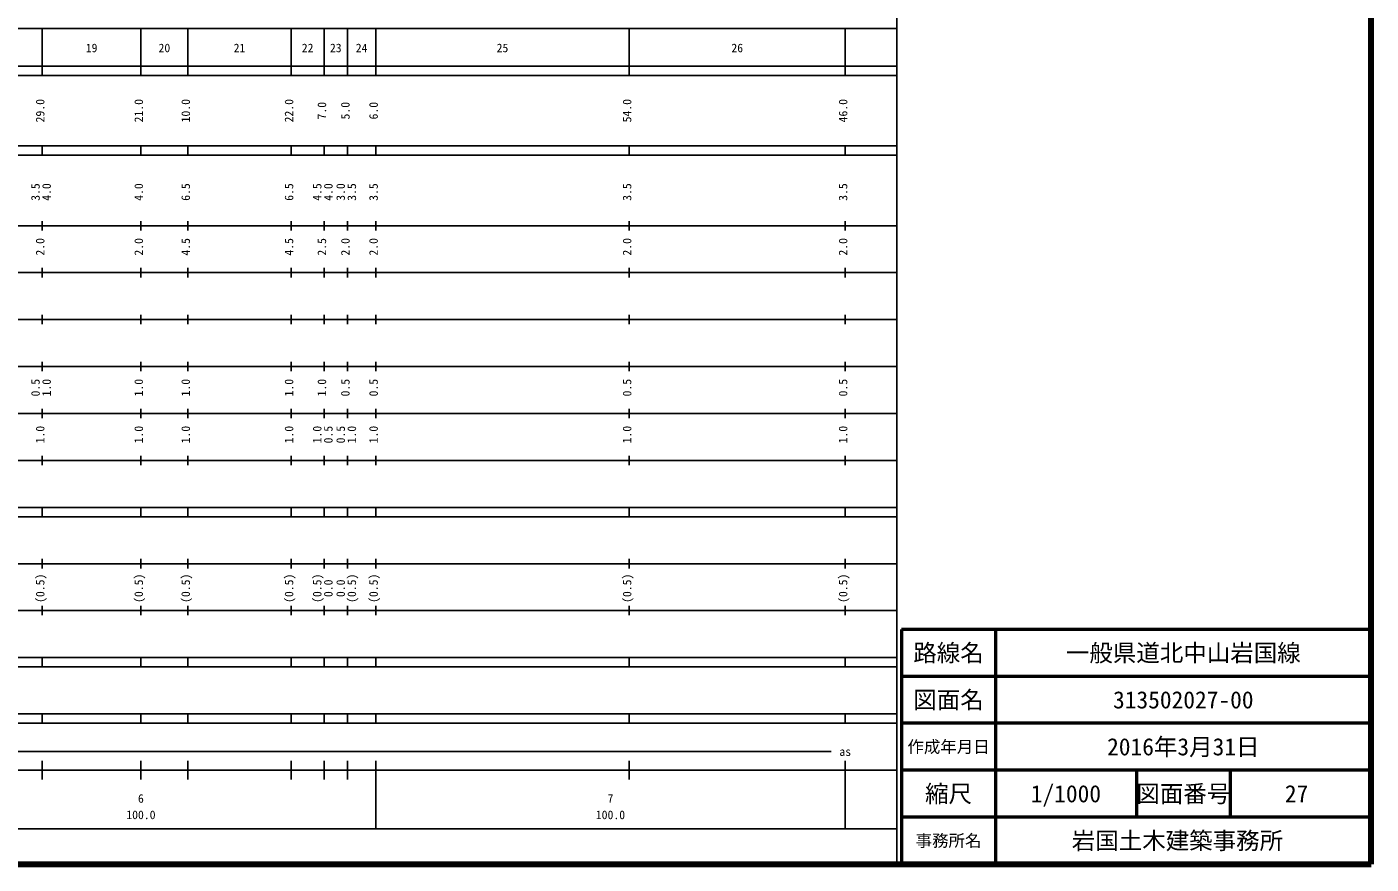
# Model space of a CAD drawing. Units: millimetres on the paper, enlarged 1000 times. Extents: x 40000 to 680000, y 20000 to 380000.
# Drawn here: x 393714 to 680000, y 20000 to 198357 of the extents above; entities that cross this region are included whole.
import ezdxf
from ezdxf.enums import TextEntityAlignment as Align

# ---------------------------------------------------------------- set-up
doc = ezdxf.new("R2010")
doc.units = ezdxf.units.MM
doc.header["$LTSCALE"] = 1000
for name, color, linetype, lineweight in [('M-TTL', 2, 'Continuous', 140), ('M-TTL-BAND', 7, 'Continuous', 25), ('M-TTL-FRAM', 2, 'Continuous', 50), ('M-TTL-LINE', 7, 'Continuous', 50)]:
    doc.layers.add(name, color=color, linetype=linetype, lineweight=lineweight)
doc.layers.add('M-TTL-TXT', color=7, linetype='Continuous')
doc.styles.add('ＭＳ ゴシック', font='')
doc.styles.get('ＭＳ ゴシック').set_extended_font_data('MS Gothic')

msp = doc.modelspace()

# ---------------------------------------------------------------- linework, layer by layer
at = {"layer": 'M-TTL'}
for p, q in [((680000, 20000), (680000, 380000)), ((40000, 20000), (680000, 20000))]:
    msp.add_line(p, q, dxfattribs=at)
at = {"layer": 'M-TTL-BAND'}
for p, q in [((579000, 20000), (579000, 370000)), ((68000, 198000), (579000, 198000)), ((397000, 188000), (397000, 198000)), ((418000, 188000), (418000, 198000)), ((428000, 188000), (428000, 198000)), ((450000, 188000), (450000, 198000)), ((457000, 188000), (457000, 198000)), ((462000, 188000), (462000, 198000)), ((468000, 188000), (468000, 198000)), ((522000, 188000), (522000, 198000)), ((568000, 188000), (568000, 198000)), ((40000, 190000), (579000, 190000)), ((40000, 188000), (579000, 188000)), ((40000, 173000), (579000, 173000)), ((397000, 171000), (397000, 173000)), ((418000, 171000), (418000, 173000)), ((428000, 171000), (428000, 173000)), ((450000, 171000), (450000, 173000)), ((457000, 171000), (457000, 173000)), ((462000, 171000), (462000, 173000)), ((468000, 171000), (468000, 173000)), ((522000, 171000), (522000, 173000)), ((568000, 171000), (568000, 173000)), ((40000, 171000), (579000, 171000)), ((40000, 156000), (579000, 156000)), ((397000, 155000), (397000, 157000)), ((418000, 155000), (418000, 157000)), ((428000, 155000), (428000, 157000)), ((450000, 155000), (450000, 157000)), ((457000, 155000), (457000, 157000)), ((462000, 155000), (462000, 157000)), ((468000, 155000), (468000, 157000)), ((522000, 155000), (522000, 157000)), ((568000, 155000), (568000, 157000)), ((397000, 145000), (397000, 147000)), ((418000, 145000), (418000, 147000)), ((428000, 145000), (428000, 147000)), ((450000, 145000), (450000, 147000)), ((457000, 145000), (457000, 147000)), ((462000, 145000), (462000, 147000)), ((468000, 145000), (468000, 147000)), ((522000, 145000), (522000, 147000)), ((568000, 145000), (568000, 147000)), ((46000, 146000), (579000, 146000)), ((52000, 136000), (579000, 136000)), ((397000, 135000), (397000, 137000)), ((418000, 135000), (418000, 137000)), ((428000, 135000), (428000, 137000)), ((450000, 135000), (450000, 137000)), ((457000, 135000), (457000, 137000)), ((462000, 135000), (462000, 137000)), ((468000, 135000), (468000, 137000)), ((522000, 135000), (522000, 137000)), ((568000, 135000), (568000, 137000)), ((46000, 126000), (579000, 126000)), ((397000, 125000), (397000, 127000)), ((418000, 125000), (418000, 127000)), ((428000, 125000), (428000, 127000)), ((450000, 125000), (450000, 127000)), ((457000, 125000), (457000, 127000)), ((462000, 125000), (462000, 127000)), ((468000, 125000), (468000, 127000)), ((522000, 125000), (522000, 127000)), ((568000, 125000), (568000, 127000)), ((52000, 116000), (579000, 116000)), ((397000, 115000), (397000, 117000)), ((418000, 115000), (418000, 117000)), ((428000, 115000), (428000, 117000)), ((450000, 115000), (450000, 117000)), ((457000, 115000), (457000, 117000)), ((462000, 115000), (462000, 117000)), ((468000, 115000), (468000, 117000)), ((522000, 115000), (522000, 117000)), ((568000, 115000), (568000, 117000)), ((46000, 106000), (579000, 106000)), ((397000, 105000), (397000, 107000)), ((418000, 105000), (418000, 107000)), ((428000, 105000), (428000, 107000)), ((450000, 105000), (450000, 107000)), ((457000, 105000), (457000, 107000)), ((462000, 105000), (462000, 107000)), ((468000, 105000), (468000, 107000)), ((522000, 105000), (522000, 107000)), ((568000, 105000), (568000, 107000)), ((40000, 96000), (579000, 96000)), ((397000, 94000), (397000, 96000)), ((418000, 94000), (418000, 96000)), ((428000, 94000), (428000, 96000)), ((450000, 94000), (450000, 96000)), ((457000, 94000), (457000, 96000)), ((462000, 94000), (462000, 96000)), ((468000, 94000), (468000, 96000)), ((522000, 94000), (522000, 96000)), ((568000, 94000), (568000, 96000)), ((40000, 94000), (579000, 94000)), ((49000, 84000), (579000, 84000)), ((397000, 83000), (397000, 85000)), ((418000, 83000), (418000, 85000)), ((428000, 83000), (428000, 85000)), ((450000, 83000), (450000, 85000)), ((457000, 83000), (457000, 85000)), ((462000, 83000), (462000, 85000)), ((468000, 83000), (468000, 85000)), ((522000, 83000), (522000, 85000)), ((568000, 83000), (568000, 85000)), ((397000, 73000), (397000, 75000)), ((418000, 73000), (418000, 75000)), ((428000, 73000), (428000, 75000)), ((450000, 73000), (450000, 75000)), ((457000, 73000), (457000, 75000)), ((462000, 73000), (462000, 75000)), ((468000, 73000), (468000, 75000)), ((522000, 73000), (522000, 75000)), ((568000, 73000), (568000, 75000)), ((40000, 74000), (579000, 74000)), ((40000, 64000), (579000, 64000)), ((397000, 62000), (397000, 64000)), ((418000, 62000), (418000, 64000)), ((428000, 62000), (428000, 64000)), ((450000, 62000), (450000, 64000)), ((457000, 62000), (457000, 64000)), ((462000, 62000), (462000, 64000)), ((468000, 62000), (468000, 64000)), ((522000, 62000), (522000, 64000)), ((568000, 62000), (568000, 64000)), ((40000, 62000), (579000, 62000)), ((40000, 52000), (579000, 52000)), ((397000, 50000), (397000, 52000)), ((418000, 50000), (418000, 52000)), ((428000, 50000), (428000, 52000)), ((450000, 50000), (450000, 52000)), ((457000, 50000), (457000, 52000)), ((462000, 50000), (462000, 52000)), ((468000, 50000), (468000, 52000)), ((522000, 50000), (522000, 52000)), ((568000, 50000), (568000, 52000)), ((40000, 50000), (579000, 50000)), ((337500, 44000), (565000, 44000)), ((397000, 38000), (397000, 42000)), ((418000, 38000), (418000, 42000)), ((428000, 38000), (428000, 42000)), ((450000, 38000), (450000, 42000)), ((457000, 38000), (457000, 42000)), ((462000, 38000), (462000, 42000)), ((468000, 27500), (468000, 42000)), ((522000, 38000), (522000, 42000)), ((568000, 27500), (568000, 42000)), ((40000, 40000), (579000, 40000)), ((68000, 27500), (579000, 27500))]:
    msp.add_line(p, q, dxfattribs=at)
at = {"layer": 'M-TTL-FRAM'}
for p, q in [((680000, 70000), (580000, 70000)), ((580000, 70000), (580000, 20000))]:
    msp.add_line(p, q, dxfattribs=at)
at = {"layer": 'M-TTL-LINE'}
for p, q in [((600000, 70000), (600000, 20000)), ((680000, 60000), (580000, 60000)), ((680000, 50000), (580000, 50000)), ((680000, 40000), (580000, 40000)), ((630000, 40000), (630000, 30000)), ((650000, 40000), (650000, 30000)), ((680000, 30000), (580000, 30000))]:
    msp.add_line(p, q, dxfattribs=at)

# ---------------------------------------------------------------- texts
at = {"layer": 'M-TTL-BAND', "style": 'ＭＳ ゴシック'}
for s, p in [('19', (407500, 192405)), ('20', (423000, 192405)), ('21', (439000, 192405)), ('22', (453500, 192405)), ('23', (459500, 192405)), ('24', (465000, 192405)), ('25', (495000, 192405)), ('26', (545000, 192405)), ('as', (568000, 42500)), ('6', (418000, 32523)), ('7', (518000, 32523)), ('100.0', (418000, 29033)), ('100.0', (518000, 29033))]:
    msp.add_text(s, height=1833, dxfattribs=at).set_placement(p, align=Align.BOTTOM_CENTER)
for s, p in [('29.0', (398000, 180500)), ('21.0', (419000, 180500)), ('10.0', (429000, 180500)), ('22.0', (451000, 180500)), ('7.0', (458000, 180500)), ('5.0', (463000, 180500)), ('6.0', (469000, 180500)), ('54.0', (523000, 180500)), ('46.0', (569000, 180500)), ('3.5', (397000, 163174)), ('4.0', (399370, 163174)), ('4.0', (419000, 163174)), ('6.5', (429000, 163174)), ('6.5', (451000, 163174)), ('4.5', (457000, 163174)), ('4.0', (459370, 163174)), ('3.0', (462000, 163174)), ('3.5', (464370, 163174)), ('3.5', (469000, 163174)), ('3.5', (523000, 163174)), ('3.5', (569000, 163174)), ('2.0', (398000, 151500)), ('2.0', (419000, 151500)), ('4.5', (429000, 151500)), ('4.5', (451000, 151500)), ('2.5', (458000, 151500)), ('2.0', (463000, 151500)), ('2.0', (469000, 151500)), ('2.0', (523000, 151500)), ('2.0', (569000, 151500)), ('0.5', (397000, 121500)), ('1.0', (399370, 121500)), ('1.0', (419000, 121500)), ('1.0', (429000, 121500)), ('1.0', (451000, 121500)), ('1.0', (458000, 121500)), ('0.5', (463000, 121500)), ('0.5', (469000, 121500)), ('0.5', (523000, 121500)), ('0.5', (569000, 121500)), ('1.0', (398000, 111500)), ('1.0', (419000, 111500)), ('1.0', (429000, 111500)), ('1.0', (451000, 111500)), ('1.0', (457000, 111500)), ('0.5', (459370, 111500)), ('0.5', (462000, 111500)), ('1.0', (464370, 111500)), ('1.0', (469000, 111500)), ('1.0', (523000, 111500)), ('1.0', (569000, 111500)), ('(0.5)', (398000, 78764)), ('(0.5)', (419000, 78764)), ('(0.5)', (429000, 78764)), ('(0.5)', (451000, 78764)), ('(0.5)', (457000, 78764)), ('0.0', (459370, 78764)), ('0.0', (462000, 78764)), ('(0.5)', (464370, 78764)), ('(0.5)', (469000, 78764)), ('(0.5)', (523000, 78764)), ('(0.5)', (569000, 78764))]:
    msp.add_text(s, height=1833, rotation=90, dxfattribs=at).set_placement(p, align=Align.BOTTOM_CENTER)
at = {"layer": 'M-TTL-TXT', "style": 'ＭＳ ゴシック'}
for s, height, p in [('路線名', 3666, (590000, 65000)), ('路線名', 3666, (590000, 65000)), ('一般県道北中山岩国線', 3666, (640000, 65000)), ('図面名', 3666, (590000, 55000)), ('図面名', 3666, (590000, 55000)), ('313502027-00', 3666, (640000, 55000)), ('作成年月日', 2566, (590000, 45000)), ('作成年月日', 2566, (590000, 45000)), ('2016年3月31日', 3666, (640000, 45000)), ('縮尺', 3666, (590000, 35000)), ('縮尺', 3666, (590000, 35000)), ('図面番号', 3666, (640000, 35000)), ('図面番号', 3666, (640000, 35000)), ('1/1000', 3666, (615000, 35000)), ('27', 3666, (664125, 35000)), ('事務所名', 2566, (590000, 25000)), ('事務所名', 2566, (590000, 25000)), ('岩国土木建築事務所 ', 3666, (640000, 25000))]:
    msp.add_text(s, height=height, dxfattribs=at).set_placement(p, align=Align.MIDDLE_CENTER)

doc.saveas('drawing.dxf')
